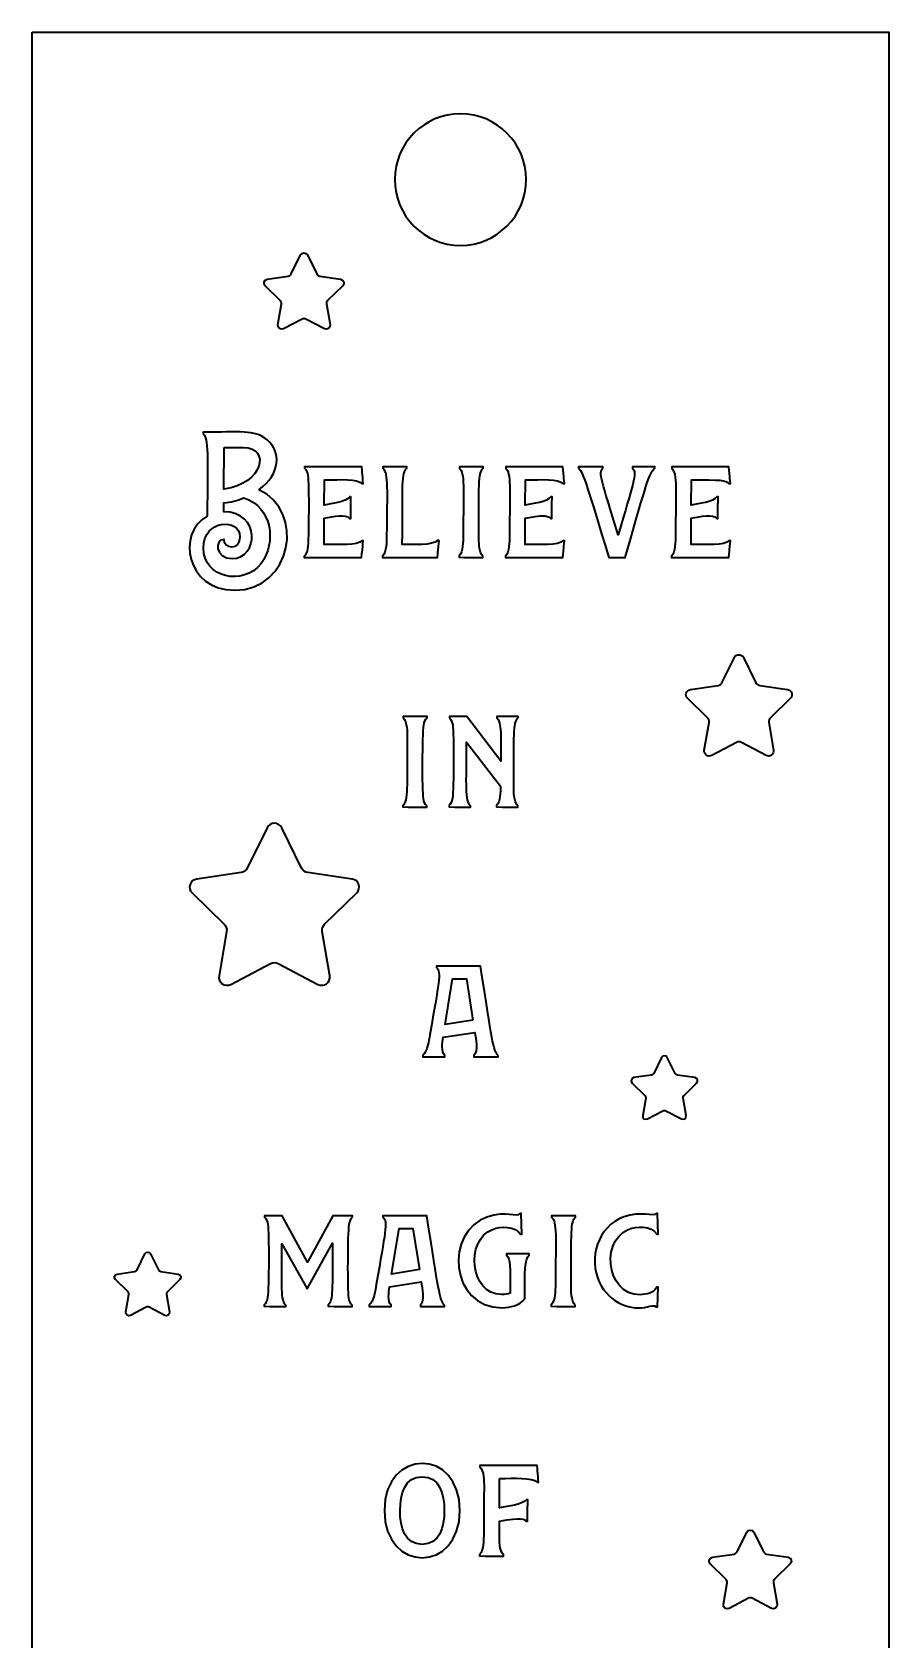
# Model space of a CAD drawing. Header units: inches. Extents: x 0 to 2.7, y 0 to 12.2.
# Drawn here: x 0.467 to 2.183, y 8.97 to 12.189 of the extents above; entities that cross this region are included whole.
import ezdxf

# ---------------------------------------------------------------- set-up
doc = ezdxf.new("R2010")
doc.units = ezdxf.units.IN
doc.header["$MEASUREMENT"] = 0
doc.layers.add('Слой 1', color=7, linetype='Continuous', lineweight=0)

msp = doc.modelspace()

# ---------------------------------------------------------------- linework, layer by layer
at = {"layer": 'Слой 1', "color": 1, "lineweight": 35, "true_color": 0xff0000}
for points, knots in [([(0.4666, 12.1895), (0.4666, 12.1895), (0.4666, 6.1895), (0.4666, 6.1895), (0.4666, 6.1895), (2.1826, 6.1895), (2.1826, 6.1895), (2.1826, 6.1895), (2.1826, 12.1895), (2.1826, 12.1895), (2.1826, 12.1895), (0.4666, 12.1895), (0.4666, 12.1895)], [0, 0, 0, 0, 1, 1, 1, 2, 2, 2, 3, 3, 3, 4, 4, 4, 4]), ([(1.3246, 11.7625), (1.2518, 11.7625), (1.1929, 11.8215), (1.1929, 11.8942), (1.1929, 11.967), (1.2518, 12.026), (1.3246, 12.026), (1.3973, 12.026), (1.4563, 11.967), (1.4563, 11.8942), (1.4563, 11.8215), (1.3973, 11.7625), (1.3246, 11.7625)], [0, 0, 0, 0, 1, 1, 1, 2, 2, 2, 3, 3, 3, 4, 4, 4, 4]), ([(1.1167, 10.4654), (1.1167, 10.4654), (1.0524, 10.4027), (1.0524, 10.4027), (1.0485, 10.3989), (1.0467, 10.3935), (1.0477, 10.3882), (1.0477, 10.3882), (1.0628, 10.2997), (1.0628, 10.2997), (1.0651, 10.2863), (1.0511, 10.276), (1.039, 10.2824), (1.039, 10.2824), (0.9595, 10.3241), (0.9595, 10.3241), (0.9548, 10.3267), (0.949, 10.3267), (0.9443, 10.3241), (0.9443, 10.3241), (0.8648, 10.2824), (0.8648, 10.2824), (0.8527, 10.276), (0.8387, 10.2863), (0.8409, 10.2997), (0.8409, 10.2997), (0.8561, 10.3882), (0.8561, 10.3882), (0.857, 10.3935), (0.8553, 10.3989), (0.8514, 10.4027), (0.8514, 10.4027), (0.7871, 10.4654), (0.7871, 10.4654), (0.7773, 10.4749), (0.7827, 10.4915), (0.7962, 10.4934), (0.7962, 10.4934), (0.8851, 10.5063), (0.8851, 10.5063), (0.8904, 10.5071), (0.895, 10.5105), (0.8974, 10.5153), (0.8974, 10.5153), (0.9372, 10.5958), (0.9372, 10.5958), (0.9432, 10.608), (0.9606, 10.608), (0.9666, 10.5958), (0.9666, 10.5958), (1.0064, 10.5153), (1.0064, 10.5153), (1.0088, 10.5105), (1.0134, 10.5071), (1.0187, 10.5063), (1.0187, 10.5063), (1.1076, 10.4934), (1.1076, 10.4934), (1.121, 10.4915), (1.1264, 10.4749), (1.1167, 10.4654)], [0, 0, 0, 0, 1, 1, 1, 2, 2, 2, 3, 3, 3, 4, 4, 4, 5, 5, 5, 6, 6, 6, 7, 7, 7, 8, 8, 8, 9, 9, 9, 10, 10, 10, 11, 11, 11, 12, 12, 12, 13, 13, 13, 14, 14, 14, 15, 15, 15, 16, 16, 16, 17, 17, 17, 18, 18, 18, 19, 19, 19, 20, 20, 20, 20]), ([(1.672, 10.0956), (1.672, 10.0956), (1.7068, 10.1007), (1.7068, 10.1007), (1.7089, 10.101), (1.7107, 10.1023), (1.7117, 10.1042), (1.7117, 10.1042), (1.7273, 10.1358), (1.7273, 10.1358), (1.7296, 10.1406), (1.7364, 10.1406), (1.7388, 10.1358), (1.7388, 10.1358), (1.7544, 10.1042), (1.7544, 10.1042), (1.7553, 10.1023), (1.7571, 10.101), (1.7592, 10.1007), (1.7592, 10.1007), (1.7941, 10.0956), (1.7941, 10.0956), (1.7993, 10.0948), (1.8014, 10.0883), (1.7976, 10.0846), (1.7976, 10.0846), (1.7724, 10.0601), (1.7724, 10.0601), (1.7709, 10.0586), (1.7702, 10.0564), (1.7706, 10.0544), (1.7706, 10.0544), (1.7765, 10.0197), (1.7765, 10.0197), (1.7774, 10.0144), (1.7719, 10.0104), (1.7672, 10.0129), (1.7672, 10.0129), (1.736, 10.0293), (1.736, 10.0293), (1.7341, 10.0302), (1.7319, 10.0302), (1.73, 10.0293), (1.73, 10.0293), (1.6989, 10.0129), (1.6989, 10.0129), (1.6942, 10.0104), (1.6886, 10.0144), (1.6895, 10.0197), (1.6895, 10.0197), (1.6955, 10.0544), (1.6955, 10.0544), (1.6958, 10.0564), (1.6951, 10.0586), (1.6936, 10.0601), (1.6936, 10.0601), (1.6684, 10.0846), (1.6684, 10.0846), (1.6646, 10.0883), (1.6667, 10.0948), (1.672, 10.0956)], [0, 0, 0, 0, 1, 1, 1, 2, 2, 2, 3, 3, 3, 4, 4, 4, 5, 5, 5, 6, 6, 6, 7, 7, 7, 8, 8, 8, 9, 9, 9, 10, 10, 10, 11, 11, 11, 12, 12, 12, 13, 13, 13, 14, 14, 14, 15, 15, 15, 16, 16, 16, 17, 17, 17, 18, 18, 18, 19, 19, 19, 20, 20, 20, 20])]:
    msp.add_open_spline(points, degree=3, knots=knots, dxfattribs=at)
at = {"layer": 'Слой 1', "color": 18, "lineweight": 35, "true_color": 0x000000}
for points, knots in [([(1.0888, 11.6816), (1.0934, 11.6861), (1.0909, 11.6939), (1.0845, 11.6948), (1.0845, 11.6948), (1.0426, 11.7009), (1.0426, 11.7009), (1.0401, 11.7013), (1.0379, 11.7029), (1.0368, 11.7052), (1.0368, 11.7052), (1.018, 11.7432), (1.018, 11.7432), (1.0151, 11.7489), (1.0069, 11.7489), (1.0041, 11.7432), (1.0041, 11.7432), (0.9853, 11.7052), (0.9853, 11.7052), (0.9842, 11.7029), (0.982, 11.7013), (0.9795, 11.7009), (0.9795, 11.7009), (0.9375, 11.6948), (0.9375, 11.6948), (0.9312, 11.6939), (0.9286, 11.6861), (0.9333, 11.6816), (0.9333, 11.6816), (0.9636, 11.652), (0.9636, 11.652), (0.9654, 11.6502), (0.9663, 11.6477), (0.9658, 11.6452), (0.9658, 11.6452), (0.9587, 11.6034), (0.9587, 11.6034), (0.9576, 11.597), (0.9642, 11.5922), (0.9699, 11.5952), (0.9699, 11.5952), (1.0074, 11.6149), (1.0074, 11.6149), (1.0097, 11.6161), (1.0124, 11.6161), (1.0146, 11.6149), (1.0146, 11.6149), (1.0522, 11.5952), (1.0522, 11.5952), (1.0578, 11.5922), (1.0645, 11.597), (1.0634, 11.6034), (1.0634, 11.6034), (1.0562, 11.6452), (1.0562, 11.6452), (1.0558, 11.6477), (1.0566, 11.6502), (1.0585, 11.652), (1.0585, 11.652), (1.0888, 11.6816), (1.0888, 11.6816)], [0, 0, 0, 0, 1, 1, 1, 2, 2, 2, 3, 3, 3, 4, 4, 4, 5, 5, 5, 6, 6, 6, 7, 7, 7, 8, 8, 8, 9, 9, 9, 10, 10, 10, 11, 11, 11, 12, 12, 12, 13, 13, 13, 14, 14, 14, 15, 15, 15, 16, 16, 16, 17, 17, 17, 18, 18, 18, 19, 19, 19, 20, 20, 20, 20]), ([(0.9208, 11.2731), (1.0141, 11.2307), (0.988, 11.0717), (0.8716, 11.0717), (0.7759, 11.0717), (0.7551, 11.1864), (0.8174, 11.2203), (0.8178, 11.3437), (0.8206, 11.3751), (0.8089, 11.3854), (0.8089, 11.3854), (0.8089, 11.3883), (0.8089, 11.3883), (0.8818, 11.3883), (0.9124, 11.3938), (0.9373, 11.373), (0.9654, 11.3495), (0.9649, 11.3053), (0.9208, 11.2731)], [0, 0, 0, 0, 1, 1, 1, 2, 2, 2, 3, 3, 3, 4, 4, 4, 5, 5, 5, 6, 6, 6, 6]), ([(0.8511, 11.3576), (0.8511, 11.3576), (0.8508, 11.2741), (0.8508, 11.2741), (0.9304, 11.2852), (0.9444, 11.3576), (0.8897, 11.3576), (0.8897, 11.3576), (0.8511, 11.3576), (0.8511, 11.3576)], [0, 0, 0, 0, 1, 1, 1, 2, 2, 2, 3, 3, 3, 3]), ([(1.1275, 11.1711), (1.1275, 11.1711), (1.1298, 11.1707), (1.1298, 11.1707), (1.1281, 11.152), (1.1289, 11.1596), (1.1265, 11.1374), (1.1265, 11.1374), (1.0116, 11.1374), (1.0116, 11.1374), (1.0116, 11.1374), (1.0116, 11.14), (1.0116, 11.14), (1.0149, 11.1431), (1.0171, 11.1482), (1.0182, 11.1552), (1.0211, 11.1737), (1.0213, 11.2856), (1.0189, 11.3012), (1.0178, 11.3082), (1.0156, 11.3133), (1.0123, 11.3163), (1.0123, 11.3163), (1.0123, 11.319), (1.0123, 11.319), (1.0123, 11.319), (1.1268, 11.319), (1.1268, 11.319), (1.1288, 11.2964), (1.1282, 11.304), (1.1298, 11.2853), (1.1298, 11.2853), (1.1275, 11.285), (1.1275, 11.285), (1.1176, 11.2957), (1.086, 11.2929), (1.0519, 11.2929), (1.0519, 11.2929), (1.0516, 11.2424), (1.0516, 11.2424), (1.091, 11.2488), (1.0987, 11.2531), (1.1027, 11.2586), (1.1027, 11.2586), (1.1051, 11.2586), (1.1051, 11.2586), (1.1051, 11.2251), (1.1047, 11.2495), (1.1047, 11.2156), (1.1047, 11.2156), (1.1024, 11.2156), (1.1024, 11.2156), (1.0947, 11.2253), (1.0707, 11.2192), (1.0516, 11.216), (1.0516, 11.216), (1.0512, 11.1635), (1.0512, 11.1635), (1.0827, 11.1635), (1.1175, 11.1611), (1.1275, 11.1711)], [0, 0, 0, 0, 1, 1, 1, 2, 2, 2, 3, 3, 3, 4, 4, 4, 5, 5, 5, 6, 6, 6, 7, 7, 7, 8, 8, 8, 9, 9, 9, 10, 10, 10, 11, 11, 11, 12, 12, 12, 13, 13, 13, 14, 14, 14, 15, 15, 15, 16, 16, 16, 17, 17, 17, 18, 18, 18, 19, 19, 19, 20, 20, 20, 20]), ([(1.2817, 11.1714), (1.2796, 11.151), (1.2803, 11.1588), (1.2784, 11.1374), (1.2784, 11.1374), (1.1684, 11.1374), (1.1684, 11.1374), (1.1684, 11.1374), (1.1684, 11.14), (1.1684, 11.14), (1.1767, 11.1478), (1.1767, 11.1699), (1.1767, 11.1813), (1.1773, 11.2708), (1.1804, 11.3057), (1.1691, 11.3163), (1.1691, 11.3163), (1.1691, 11.319), (1.1691, 11.319), (1.1691, 11.319), (1.217, 11.319), (1.217, 11.319), (1.217, 11.319), (1.217, 11.3163), (1.217, 11.3163), (1.2062, 11.3063), (1.2087, 11.2835), (1.208, 11.1635), (1.2302, 11.1635), (1.2678, 11.1609), (1.2794, 11.1717), (1.2794, 11.1717), (1.2817, 11.1714), (1.2817, 11.1714)], [0, 0, 0, 0, 1, 1, 1, 2, 2, 2, 3, 3, 3, 4, 4, 4, 5, 5, 5, 6, 6, 6, 7, 7, 7, 8, 8, 8, 9, 9, 9, 10, 10, 10, 11, 11, 11, 11]), ([(1.3695, 11.1397), (1.3695, 11.1397), (1.3695, 11.1371), (1.3695, 11.1371), (1.3521, 11.1371), (1.3555, 11.137), (1.3216, 11.1377), (1.3216, 11.1377), (1.3216, 11.1404), (1.3216, 11.1404), (1.3299, 11.1481), (1.3299, 11.1701), (1.3299, 11.1816), (1.3306, 11.2779), (1.3333, 11.3061), (1.3223, 11.3164), (1.3223, 11.3164), (1.3223, 11.319), (1.3223, 11.319), (1.3223, 11.319), (1.3702, 11.319), (1.3702, 11.319), (1.3702, 11.319), (1.3702, 11.3164), (1.3702, 11.3164), (1.3593, 11.3062), (1.3619, 11.2787), (1.3612, 11.181), (1.3613, 11.1696), (1.3612, 11.1474), (1.3695, 11.1397)], [0, 0, 0, 0, 1, 1, 1, 2, 2, 2, 3, 3, 3, 4, 4, 4, 5, 5, 5, 6, 6, 6, 7, 7, 7, 8, 8, 8, 9, 9, 9, 10, 10, 10, 10]), ([(1.5303, 11.1711), (1.5303, 11.1711), (1.5326, 11.1707), (1.5326, 11.1707), (1.531, 11.152), (1.5317, 11.1596), (1.5293, 11.1374), (1.5293, 11.1374), (1.4144, 11.1374), (1.4144, 11.1374), (1.4144, 11.1374), (1.4144, 11.14), (1.4144, 11.14), (1.4227, 11.1478), (1.4227, 11.1699), (1.4227, 11.1813), (1.4233, 11.2778), (1.4261, 11.306), (1.4151, 11.3163), (1.4151, 11.3163), (1.4151, 11.319), (1.4151, 11.319), (1.4151, 11.319), (1.5297, 11.319), (1.5297, 11.319), (1.5316, 11.2964), (1.531, 11.304), (1.5326, 11.2853), (1.5326, 11.2853), (1.5303, 11.285), (1.5303, 11.285), (1.5204, 11.2957), (1.4888, 11.2929), (1.4547, 11.2929), (1.4547, 11.2929), (1.4544, 11.2424), (1.4544, 11.2424), (1.4689, 11.2448), (1.4984, 11.2488), (1.5056, 11.2586), (1.5056, 11.2586), (1.5079, 11.2586), (1.5079, 11.2586), (1.5079, 11.2478), (1.5076, 11.2264), (1.5076, 11.2156), (1.5076, 11.2156), (1.5052, 11.2156), (1.5052, 11.2156), (1.4988, 11.2237), (1.4805, 11.2204), (1.4702, 11.2186), (1.4702, 11.2186), (1.4544, 11.216), (1.4544, 11.216), (1.4544, 11.216), (1.4541, 11.1635), (1.4541, 11.1635), (1.4855, 11.1635), (1.5203, 11.1611), (1.5303, 11.1711)], [0, 0, 0, 0, 1, 1, 1, 2, 2, 2, 3, 3, 3, 4, 4, 4, 5, 5, 5, 6, 6, 6, 7, 7, 7, 8, 8, 8, 9, 9, 9, 10, 10, 10, 11, 11, 11, 12, 12, 12, 13, 13, 13, 14, 14, 14, 15, 15, 15, 16, 16, 16, 17, 17, 17, 18, 18, 18, 19, 19, 19, 20, 20, 20, 20]), ([(1.7135, 11.3164), (1.7003, 11.304), (1.6915, 11.2644), (1.6541, 11.1371), (1.6541, 11.1371), (1.6218, 11.1371), (1.6218, 11.1371), (1.5783, 11.2784), (1.5723, 11.3055), (1.5607, 11.3164), (1.5607, 11.3164), (1.5607, 11.319), (1.5607, 11.319), (1.5607, 11.319), (1.6099, 11.319), (1.6099, 11.319), (1.6099, 11.319), (1.6099, 11.3164), (1.6099, 11.3164), (1.6003, 11.3074), (1.6071, 11.2924), (1.6403, 11.1826), (1.6699, 11.2839), (1.6795, 11.3066), (1.669, 11.3164), (1.669, 11.3164), (1.669, 11.319), (1.669, 11.319), (1.669, 11.319), (1.7136, 11.319), (1.7136, 11.319), (1.7136, 11.319), (1.7136, 11.3164), (1.7136, 11.3164), (1.7136, 11.3164), (1.7135, 11.3164), (1.7135, 11.3164)], [0, 0, 0, 0, 1, 1, 1, 2, 2, 2, 3, 3, 3, 4, 4, 4, 5, 5, 5, 6, 6, 6, 7, 7, 7, 8, 8, 8, 9, 9, 9, 10, 10, 10, 11, 11, 11, 12, 12, 12, 12]), ([(1.8628, 11.1711), (1.8628, 11.1711), (1.8651, 11.1707), (1.8651, 11.1707), (1.8634, 11.152), (1.8642, 11.1596), (1.8618, 11.1374), (1.8618, 11.1374), (1.7469, 11.1374), (1.7469, 11.1374), (1.7469, 11.1374), (1.7469, 11.14), (1.7469, 11.14), (1.7552, 11.1478), (1.7552, 11.1699), (1.7552, 11.1813), (1.7558, 11.2708), (1.7589, 11.3057), (1.7476, 11.3163), (1.7476, 11.3163), (1.7476, 11.319), (1.7476, 11.319), (1.7476, 11.319), (1.8621, 11.319), (1.8621, 11.319), (1.8641, 11.2964), (1.8635, 11.304), (1.8651, 11.2853), (1.8651, 11.2853), (1.8628, 11.285), (1.8628, 11.285), (1.8555, 11.2928), (1.8445, 11.2929), (1.7872, 11.2929), (1.7872, 11.2929), (1.7869, 11.2424), (1.7869, 11.2424), (1.8014, 11.2448), (1.8309, 11.2488), (1.8381, 11.2586), (1.8381, 11.2586), (1.8404, 11.2586), (1.8404, 11.2586), (1.8404, 11.2251), (1.84, 11.2495), (1.84, 11.2156), (1.84, 11.2156), (1.8377, 11.2156), (1.8377, 11.2156), (1.83, 11.2253), (1.806, 11.2192), (1.7869, 11.216), (1.7869, 11.216), (1.7866, 11.1635), (1.7866, 11.1635), (1.818, 11.1635), (1.8528, 11.1611), (1.8628, 11.1711)], [0, 0, 0, 0, 1, 1, 1, 2, 2, 2, 3, 3, 3, 4, 4, 4, 5, 5, 5, 6, 6, 6, 7, 7, 7, 8, 8, 8, 9, 9, 9, 10, 10, 10, 11, 11, 11, 12, 12, 12, 13, 13, 13, 14, 14, 14, 15, 15, 15, 16, 16, 16, 17, 17, 17, 18, 18, 18, 19, 19, 19, 19]), ([(0.9251, 11.1253), (0.9561, 11.1661), (0.9482, 11.2391), (0.8904, 11.2566), (0.8776, 11.2513), (0.8643, 11.248), (0.8504, 11.2467), (0.8504, 11.2467), (0.8504, 11.2289), (0.8504, 11.2289), (0.9248, 11.2289), (0.9206, 11.1351), (0.867, 11.1351), (0.8334, 11.1351), (0.8307, 11.1743), (0.8514, 11.1731), (0.8494, 11.1537), (0.8828, 11.151), (0.8828, 11.1787), (0.8828, 11.2167), (0.8095, 11.2147), (0.8095, 11.1562), (0.8095, 11.0966), (0.89, 11.0792), (0.9251, 11.1253)], [0, 0, 0, 0, 1, 1, 1, 2, 2, 2, 3, 3, 3, 4, 4, 4, 5, 5, 5, 6, 6, 6, 7, 7, 7, 8, 8, 8, 8]), ([(1.9854, 10.8553), (1.9915, 10.8613), (1.9881, 10.8716), (1.9797, 10.8728), (1.9797, 10.8728), (1.9241, 10.8809), (1.9241, 10.8809), (1.9208, 10.8814), (1.9179, 10.8835), (1.9164, 10.8865), (1.9164, 10.8865), (1.8915, 10.9369), (1.8915, 10.9369), (1.8878, 10.9445), (1.8769, 10.9445), (1.8731, 10.9369), (1.8731, 10.9369), (1.8483, 10.8865), (1.8483, 10.8865), (1.8468, 10.8835), (1.8439, 10.8814), (1.8405, 10.8809), (1.8405, 10.8809), (1.785, 10.8728), (1.785, 10.8728), (1.7765, 10.8716), (1.7732, 10.8613), (1.7793, 10.8553), (1.7793, 10.8553), (1.8195, 10.8161), (1.8195, 10.8161), (1.8219, 10.8138), (1.823, 10.8104), (1.8224, 10.807), (1.8224, 10.807), (1.8129, 10.7517), (1.8129, 10.7517), (1.8115, 10.7433), (1.8203, 10.7369), (1.8278, 10.7409), (1.8278, 10.7409), (1.8775, 10.767), (1.8775, 10.767), (1.8805, 10.7686), (1.8841, 10.7686), (1.8871, 10.767), (1.8871, 10.767), (1.9368, 10.7409), (1.9368, 10.7409), (1.9443, 10.7369), (1.9531, 10.7433), (1.9517, 10.7517), (1.9517, 10.7517), (1.9422, 10.807), (1.9422, 10.807), (1.9416, 10.8104), (1.9427, 10.8138), (1.9452, 10.8161), (1.9452, 10.8161), (1.9854, 10.8553), (1.9854, 10.8553)], [0, 0, 0, 0, 1, 1, 1, 2, 2, 2, 3, 3, 3, 4, 4, 4, 5, 5, 5, 6, 6, 6, 7, 7, 7, 8, 8, 8, 9, 9, 9, 10, 10, 10, 11, 11, 11, 12, 12, 12, 13, 13, 13, 14, 14, 14, 15, 15, 15, 16, 16, 16, 17, 17, 17, 18, 18, 18, 19, 19, 19, 20, 20, 20, 20]), ([(1.2503, 10.6549), (1.2514, 10.6478), (1.2536, 10.6428), (1.2569, 10.6397), (1.2569, 10.6397), (1.2569, 10.6371), (1.2569, 10.6371), (1.2395, 10.6371), (1.2429, 10.637), (1.209, 10.6377), (1.209, 10.6377), (1.209, 10.6404), (1.209, 10.6404), (1.2199, 10.6505), (1.2173, 10.6769), (1.218, 10.7752), (1.218, 10.7866), (1.218, 10.8086), (1.2097, 10.8164), (1.2097, 10.8164), (1.2097, 10.819), (1.2097, 10.819), (1.2097, 10.819), (1.2576, 10.819), (1.2576, 10.819), (1.2576, 10.819), (1.2576, 10.8164), (1.2576, 10.8164), (1.2543, 10.8133), (1.2521, 10.8082), (1.251, 10.8012), (1.2481, 10.7829), (1.2479, 10.6705), (1.2503, 10.6549)], [0, 0, 0, 0, 1, 1, 1, 2, 2, 2, 3, 3, 3, 4, 4, 4, 5, 5, 5, 6, 6, 6, 7, 7, 7, 8, 8, 8, 9, 9, 9, 10, 10, 10, 11, 11, 11, 11]), ([(1.4402, 10.8164), (1.4293, 10.8062), (1.4319, 10.7801), (1.4312, 10.681), (1.4312, 10.6696), (1.4312, 10.6474), (1.4395, 10.6397), (1.4395, 10.6397), (1.4395, 10.6371), (1.4395, 10.6371), (1.4187, 10.6371), (1.4322, 10.6369), (1.3966, 10.6377), (1.3966, 10.6377), (1.3966, 10.6404), (1.3966, 10.6404), (1.4045, 10.6478), (1.4048, 10.6684), (1.4048, 10.6792), (1.4048, 10.6792), (1.3368, 10.7678), (1.3368, 10.7678), (1.3365, 10.6805), (1.3337, 10.65), (1.3447, 10.6397), (1.3447, 10.6397), (1.3447, 10.6371), (1.3447, 10.6371), (1.324, 10.6371), (1.3376, 10.6369), (1.3018, 10.6377), (1.3018, 10.6377), (1.3018, 10.6404), (1.3018, 10.6404), (1.3051, 10.6434), (1.3073, 10.6485), (1.3084, 10.6555), (1.3113, 10.674), (1.3115, 10.7856), (1.3091, 10.8012), (1.308, 10.8082), (1.3058, 10.8133), (1.3025, 10.8164), (1.3025, 10.8164), (1.3025, 10.819), (1.3025, 10.819), (1.3025, 10.819), (1.3371, 10.819), (1.3371, 10.819), (1.3371, 10.819), (1.4052, 10.7295), (1.4052, 10.7295), (1.4055, 10.7776), (1.4075, 10.8068), (1.3972, 10.8164), (1.3972, 10.8164), (1.3972, 10.819), (1.3972, 10.819), (1.3972, 10.819), (1.4402, 10.819), (1.4402, 10.819), (1.4402, 10.819), (1.4402, 10.8164), (1.4402, 10.8164)], [0, 0, 0, 0, 1, 1, 1, 2, 2, 2, 3, 3, 3, 4, 4, 4, 5, 5, 5, 6, 6, 6, 7, 7, 7, 8, 8, 8, 9, 9, 9, 10, 10, 10, 11, 11, 11, 12, 12, 12, 13, 13, 13, 14, 14, 14, 15, 15, 15, 16, 16, 16, 17, 17, 17, 18, 18, 18, 19, 19, 19, 20, 20, 20, 21, 21, 21, 21]), ([(1.4, 10.14), (1.4, 10.14), (1.4, 10.1374), (1.4, 10.1374), (1.4, 10.1374), (1.3515, 10.1374), (1.3515, 10.1374), (1.3515, 10.1374), (1.3515, 10.14), (1.3515, 10.14), (1.3606, 10.1485), (1.3555, 10.1739), (1.3532, 10.1863), (1.3532, 10.1863), (1.2898, 10.1764), (1.2898, 10.1764), (1.2883, 10.166), (1.2854, 10.1471), (1.2931, 10.14), (1.2931, 10.14), (1.2931, 10.1374), (1.2931, 10.1374), (1.2931, 10.1374), (1.2492, 10.1374), (1.2492, 10.1374), (1.2492, 10.1374), (1.2492, 10.14), (1.2492, 10.14), (1.2576, 10.148), (1.2614, 10.1696), (1.2633, 10.181), (1.2809, 10.2855), (1.287, 10.3066), (1.2766, 10.3164), (1.2766, 10.3164), (1.2766, 10.319), (1.2766, 10.319), (1.2766, 10.319), (1.3644, 10.319), (1.3644, 10.319), (1.3884, 10.169), (1.3895, 10.1499), (1.4, 10.14)], [0, 0, 0, 0, 1, 1, 1, 2, 2, 2, 3, 3, 3, 4, 4, 4, 5, 5, 5, 6, 6, 6, 7, 7, 7, 8, 8, 8, 9, 9, 9, 10, 10, 10, 11, 11, 11, 12, 12, 12, 13, 13, 13, 14, 14, 14, 14]), ([(1.3495, 10.211), (1.3495, 10.211), (1.3366, 10.2936), (1.3366, 10.2936), (1.3366, 10.2936), (1.3089, 10.2936), (1.3089, 10.2936), (1.3089, 10.2936), (1.2937, 10.2021), (1.2937, 10.2021), (1.2937, 10.2021), (1.3495, 10.211), (1.3495, 10.211)], [0, 0, 0, 0, 1, 1, 1, 2, 2, 2, 3, 3, 3, 4, 4, 4, 4]), ([(1.4621, 9.7398), (1.4525, 9.7307), (1.4536, 9.7096), (1.4532, 9.6526), (1.4419, 9.6392), (1.4254, 9.6348), (1.408, 9.6348), (1.3024, 9.6348), (1.2921, 9.788), (1.3792, 9.817), (1.4163, 9.8294), (1.4366, 9.8146), (1.4436, 9.8233), (1.4436, 9.8233), (1.4463, 9.8233), (1.4463, 9.8233), (1.4463, 9.8233), (1.4476, 9.7823), (1.4476, 9.7823), (1.4476, 9.7823), (1.445, 9.7823), (1.445, 9.7823), (1.434, 9.7989), (1.4052, 9.7982), (1.3885, 9.7916), (1.334, 9.7701), (1.3423, 9.6612), (1.407, 9.6612), (1.4138, 9.6612), (1.4195, 9.6622), (1.4242, 9.6642), (1.4247, 9.7178), (1.4247, 9.7321), (1.4166, 9.7398), (1.4166, 9.7398), (1.4166, 9.7424), (1.4166, 9.7424), (1.4166, 9.7424), (1.4621, 9.7424), (1.4621, 9.7424), (1.4621, 9.7424), (1.4621, 9.7398), (1.4621, 9.7398)], [0, 0, 0, 0, 1, 1, 1, 2, 2, 2, 3, 3, 3, 4, 4, 4, 5, 5, 5, 6, 6, 6, 7, 7, 7, 8, 8, 8, 9, 9, 9, 10, 10, 10, 11, 11, 11, 12, 12, 12, 13, 13, 13, 14, 14, 14, 14]), ([(1.6024, 9.6863), (1.5809, 9.7328), (1.5987, 9.7981), (1.652, 9.8168), (1.6867, 9.8291), (1.7106, 9.8158), (1.7167, 9.8233), (1.7167, 9.8233), (1.719, 9.8233), (1.719, 9.8233), (1.719, 9.8233), (1.7203, 9.7823), (1.7203, 9.7823), (1.7203, 9.7823), (1.7177, 9.7823), (1.7177, 9.7823), (1.7067, 9.7993), (1.6777, 9.7989), (1.6606, 9.7914), (1.5993, 9.7645), (1.6211, 9.6448), (1.6984, 9.6625), (1.7089, 9.6649), (1.7134, 9.6689), (1.7177, 9.6757), (1.7177, 9.6757), (1.7203, 9.6757), (1.7203, 9.6757), (1.7203, 9.6757), (1.719, 9.6364), (1.719, 9.6364), (1.719, 9.6364), (1.7167, 9.6364), (1.7167, 9.6364), (1.7127, 9.6404), (1.7049, 9.6383), (1.699, 9.6367), (1.6686, 9.6282), (1.6224, 9.6431), (1.6024, 9.6863)], [0, 0, 0, 0, 1, 1, 1, 2, 2, 2, 3, 3, 3, 4, 4, 4, 5, 5, 5, 6, 6, 6, 7, 7, 7, 8, 8, 8, 9, 9, 9, 10, 10, 10, 11, 11, 11, 12, 12, 12, 13, 13, 13, 13]), ([(1.1082, 9.8164), (1.1049, 9.8133), (1.1027, 9.8082), (1.1016, 9.8012), (1.0987, 9.7829), (1.0985, 9.6703), (1.1009, 9.6549), (1.102, 9.6478), (1.1042, 9.6428), (1.1075, 9.6397), (1.1075, 9.6397), (1.1075, 9.6371), (1.1075, 9.6371), (1.0935, 9.6371), (1.0961, 9.6369), (1.0596, 9.6377), (1.0596, 9.6377), (1.0596, 9.6404), (1.0596, 9.6404), (1.0698, 9.6498), (1.0678, 9.6712), (1.0682, 9.7639), (1.0682, 9.7639), (1.0177, 9.6724), (1.0177, 9.6724), (1.0177, 9.6724), (0.9668, 9.7625), (0.9668, 9.7625), (0.9665, 9.6761), (0.9643, 9.6495), (0.9748, 9.6397), (0.9748, 9.6397), (0.9748, 9.6371), (0.9748, 9.6371), (0.9544, 9.6371), (0.9672, 9.6369), (0.9315, 9.6377), (0.9315, 9.6377), (0.9315, 9.6404), (0.9315, 9.6404), (0.9348, 9.6434), (0.937, 9.6485), (0.9381, 9.6555), (0.941, 9.674), (0.9412, 9.7856), (0.9388, 9.8012), (0.9377, 9.8082), (0.9355, 9.8133), (0.9322, 9.8164), (0.9322, 9.8164), (0.9322, 9.819), (0.9322, 9.819), (0.9322, 9.819), (0.9672, 9.819), (0.9672, 9.819), (0.9672, 9.819), (1.018, 9.7259), (1.018, 9.7259), (1.018, 9.7259), (1.0686, 9.819), (1.0686, 9.819), (1.0686, 9.819), (1.1082, 9.819), (1.1082, 9.819), (1.1082, 9.819), (1.1082, 9.8164), (1.1082, 9.8164), (1.1082, 9.8164), (1.1082, 9.8164), (1.1082, 9.8164)], [0, 0, 0, 0, 1, 1, 1, 2, 2, 2, 3, 3, 3, 4, 4, 4, 5, 5, 5, 6, 6, 6, 7, 7, 7, 8, 8, 8, 9, 9, 9, 10, 10, 10, 11, 11, 11, 12, 12, 12, 13, 13, 13, 14, 14, 14, 15, 15, 15, 16, 16, 16, 17, 17, 17, 18, 18, 18, 19, 19, 19, 20, 20, 20, 21, 21, 21, 22, 22, 22, 23, 23, 23, 23]), ([(1.2927, 9.64), (1.2927, 9.64), (1.2927, 9.6374), (1.2927, 9.6374), (1.2927, 9.6374), (1.2442, 9.6374), (1.2442, 9.6374), (1.2442, 9.6374), (1.2442, 9.64), (1.2442, 9.64), (1.2533, 9.6485), (1.2482, 9.6739), (1.2458, 9.6863), (1.2458, 9.6863), (1.1825, 9.6764), (1.1825, 9.6764), (1.181, 9.666), (1.1781, 9.6471), (1.1858, 9.64), (1.1858, 9.64), (1.1858, 9.6374), (1.1858, 9.6374), (1.1858, 9.6374), (1.1418, 9.6374), (1.1418, 9.6374), (1.1418, 9.6374), (1.1418, 9.64), (1.1418, 9.64), (1.1503, 9.648), (1.1541, 9.6696), (1.156, 9.681), (1.1736, 9.7855), (1.1797, 9.8066), (1.1692, 9.8164), (1.1692, 9.8164), (1.1692, 9.819), (1.1692, 9.819), (1.1692, 9.819), (1.2571, 9.819), (1.2571, 9.819), (1.2811, 9.669), (1.2822, 9.6499), (1.2927, 9.64)], [0, 0, 0, 0, 1, 1, 1, 2, 2, 2, 3, 3, 3, 4, 4, 4, 5, 5, 5, 6, 6, 6, 7, 7, 7, 8, 8, 8, 9, 9, 9, 10, 10, 10, 11, 11, 11, 12, 12, 12, 13, 13, 13, 14, 14, 14, 14]), ([(1.2422, 9.711), (1.2422, 9.711), (1.2293, 9.7936), (1.2293, 9.7936), (1.2293, 9.7936), (1.2016, 9.7936), (1.2016, 9.7936), (1.2016, 9.7936), (1.1864, 9.7021), (1.1864, 9.7021), (1.1864, 9.7021), (1.2422, 9.711), (1.2422, 9.711)], [0, 0, 0, 0, 1, 1, 1, 2, 2, 2, 3, 3, 3, 4, 4, 4, 4]), ([(1.5542, 9.6397), (1.5542, 9.6397), (1.5542, 9.6371), (1.5542, 9.6371), (1.5368, 9.6371), (1.5402, 9.637), (1.5064, 9.6377), (1.5064, 9.6377), (1.5064, 9.6404), (1.5064, 9.6404), (1.5147, 9.6481), (1.5146, 9.6701), (1.5146, 9.6816), (1.5153, 9.7779), (1.5181, 9.8061), (1.507, 9.8164), (1.507, 9.8164), (1.507, 9.819), (1.507, 9.819), (1.507, 9.819), (1.5549, 9.819), (1.5549, 9.819), (1.5549, 9.819), (1.5549, 9.8164), (1.5549, 9.8164), (1.5447, 9.8068), (1.5467, 9.786), (1.546, 9.681), (1.546, 9.6696), (1.5459, 9.6474), (1.5542, 9.6397)], [0, 0, 0, 0, 1, 1, 1, 2, 2, 2, 3, 3, 3, 4, 4, 4, 5, 5, 5, 6, 6, 6, 7, 7, 7, 8, 8, 8, 9, 9, 9, 10, 10, 10, 10]), ([(0.7627, 9.6912), (0.7665, 9.6949), (0.7644, 9.7014), (0.7591, 9.7022), (0.7591, 9.7022), (0.7243, 9.7073), (0.7243, 9.7073), (0.7222, 9.7076), (0.7204, 9.7089), (0.7194, 9.7108), (0.7194, 9.7108), (0.7038, 9.7424), (0.7038, 9.7424), (0.7015, 9.7472), (0.6947, 9.7472), (0.6923, 9.7424), (0.6923, 9.7424), (0.6767, 9.7108), (0.6767, 9.7108), (0.6758, 9.7089), (0.674, 9.7076), (0.6719, 9.7073), (0.6719, 9.7073), (0.637, 9.7022), (0.637, 9.7022), (0.6318, 9.7014), (0.6297, 9.6949), (0.6335, 9.6912), (0.6335, 9.6912), (0.6587, 9.6667), (0.6587, 9.6667), (0.6602, 9.6652), (0.6609, 9.663), (0.6605, 9.661), (0.6605, 9.661), (0.6546, 9.6263), (0.6546, 9.6263), (0.6537, 9.621), (0.6592, 9.617), (0.6639, 9.6195), (0.6639, 9.6195), (0.6951, 9.6358), (0.6951, 9.6358), (0.697, 9.6368), (0.6992, 9.6368), (0.7011, 9.6358), (0.7011, 9.6358), (0.7322, 9.6195), (0.7322, 9.6195), (0.7369, 9.617), (0.7425, 9.621), (0.7416, 9.6263), (0.7416, 9.6263), (0.7356, 9.661), (0.7356, 9.661), (0.7353, 9.663), (0.736, 9.6652), (0.7375, 9.6667), (0.7375, 9.6667), (0.7627, 9.6912), (0.7627, 9.6912)], [0, 0, 0, 0, 1, 1, 1, 2, 2, 2, 3, 3, 3, 4, 4, 4, 5, 5, 5, 6, 6, 6, 7, 7, 7, 8, 8, 8, 9, 9, 9, 10, 10, 10, 11, 11, 11, 12, 12, 12, 13, 13, 13, 14, 14, 14, 15, 15, 15, 16, 16, 16, 17, 17, 17, 18, 18, 18, 19, 19, 19, 20, 20, 20, 20]), ([(1.3234, 9.2285), (1.3234, 9.1025), (1.1722, 9.1029), (1.1722, 9.2285), (1.1722, 9.3541), (1.3234, 9.3551), (1.3234, 9.2285)], [0, 0, 0, 0, 1, 1, 1, 2, 2, 2, 2]), ([(1.403, 9.2929), (1.403, 9.2929), (1.4027, 9.2338), (1.4027, 9.2338), (1.4208, 9.2371), (1.4473, 9.2405), (1.4565, 9.2503), (1.4565, 9.2503), (1.4592, 9.2503), (1.4592, 9.2503), (1.4592, 9.2395), (1.4588, 9.2179), (1.4588, 9.2071), (1.4588, 9.2071), (1.4562, 9.2074), (1.4562, 9.2074), (1.4519, 9.212), (1.4477, 9.2155), (1.4024, 9.2074), (1.4024, 9.2074), (1.4024, 9.181), (1.4024, 9.181), (1.4024, 9.1696), (1.4023, 9.1474), (1.4106, 9.1397), (1.4106, 9.1397), (1.4106, 9.1371), (1.4106, 9.1371), (1.3946, 9.1371), (1.3994, 9.1369), (1.3627, 9.1377), (1.3627, 9.1377), (1.3627, 9.1404), (1.3627, 9.1404), (1.3729, 9.1498), (1.3709, 9.1694), (1.3717, 9.2752), (1.3717, 9.2866), (1.3717, 9.3086), (1.3634, 9.3164), (1.3634, 9.3164), (1.3634, 9.319), (1.3634, 9.319), (1.3634, 9.319), (1.478, 9.319), (1.478, 9.319), (1.48, 9.2964), (1.4793, 9.304), (1.481, 9.2853), (1.481, 9.2853), (1.4783, 9.2853), (1.4783, 9.2853), (1.4676, 9.2953), (1.4324, 9.2929), (1.403, 9.2929)], [0, 0, 0, 0, 1, 1, 1, 2, 2, 2, 3, 3, 3, 4, 4, 4, 5, 5, 5, 6, 6, 6, 7, 7, 7, 8, 8, 8, 9, 9, 9, 10, 10, 10, 11, 11, 11, 12, 12, 12, 13, 13, 13, 14, 14, 14, 15, 15, 15, 16, 16, 16, 17, 17, 17, 18, 18, 18, 18]), ([(1.2478, 9.1608), (1.2823, 9.1608), (1.2921, 9.194), (1.2921, 9.2285), (1.2921, 9.2627), (1.2821, 9.2962), (1.2478, 9.2962), (1.2135, 9.2962), (1.2036, 9.2627), (1.2036, 9.2285), (1.2036, 9.194), (1.2133, 9.1608), (1.2478, 9.1608)], [0, 0, 0, 0, 1, 1, 1, 2, 2, 2, 3, 3, 3, 4, 4, 4, 4]), ([(1.9851, 9.1216), (1.9899, 9.1263), (1.9873, 9.1343), (1.9807, 9.1353), (1.9807, 9.1353), (1.9375, 9.1415), (1.9375, 9.1415), (1.9349, 9.1419), (1.9327, 9.1435), (1.9315, 9.1459), (1.9315, 9.1459), (1.9122, 9.185), (1.9122, 9.185), (1.9093, 9.191), (1.9008, 9.191), (1.8979, 9.185), (1.8979, 9.185), (1.8786, 9.1459), (1.8786, 9.1459), (1.8774, 9.1435), (1.8751, 9.1419), (1.8725, 9.1415), (1.8725, 9.1415), (1.8293, 9.1353), (1.8293, 9.1353), (1.8228, 9.1343), (1.8202, 9.1263), (1.8249, 9.1216), (1.8249, 9.1216), (1.8562, 9.0912), (1.8562, 9.0912), (1.858, 9.0893), (1.8589, 9.0867), (1.8585, 9.0841), (1.8585, 9.0841), (1.8511, 9.0411), (1.8511, 9.0411), (1.85, 9.0346), (1.8568, 9.0296), (1.8627, 9.0327), (1.8627, 9.0327), (1.9013, 9.053), (1.9013, 9.053), (1.9036, 9.0542), (1.9064, 9.0542), (1.9087, 9.053), (1.9087, 9.053), (1.9473, 9.0327), (1.9473, 9.0327), (1.9532, 9.0296), (1.9601, 9.0346), (1.9589, 9.0411), (1.9589, 9.0411), (1.9516, 9.0841), (1.9516, 9.0841), (1.9511, 9.0867), (1.952, 9.0893), (1.9538, 9.0912), (1.9538, 9.0912), (1.9851, 9.1216), (1.9851, 9.1216)], [0, 0, 0, 0, 1, 1, 1, 2, 2, 2, 3, 3, 3, 4, 4, 4, 5, 5, 5, 6, 6, 6, 7, 7, 7, 8, 8, 8, 9, 9, 9, 10, 10, 10, 11, 11, 11, 12, 12, 12, 13, 13, 13, 14, 14, 14, 15, 15, 15, 16, 16, 16, 17, 17, 17, 18, 18, 18, 19, 19, 19, 20, 20, 20, 20])]:
    msp.add_open_spline(points, degree=3, knots=knots, dxfattribs=at)

doc.saveas('drawing.dxf')
